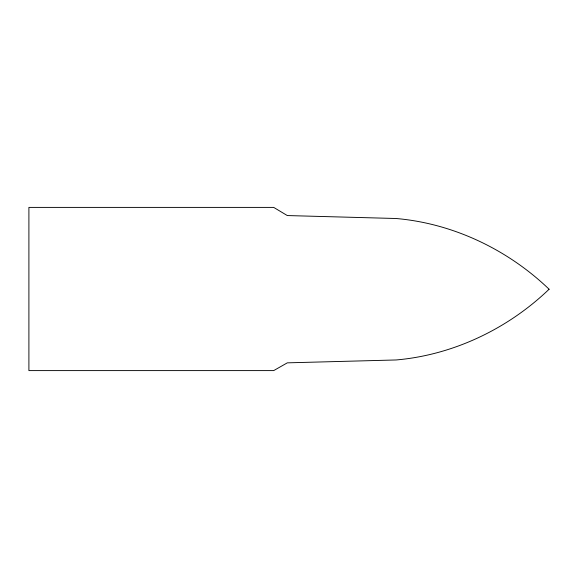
<?xml version="1.0" encoding="UTF-8"?>
<svg xmlns="http://www.w3.org/2000/svg" width="578" height="578" viewBox="0 0 578 578"><rect width="100%" height="100%" fill="white"/><g stroke="black" fill="none" stroke-linecap="round" stroke-linejoin="round"><path stroke-width="0.87" d="M549.1 289.231C507.867 328.824 453.181 355.015 396.103 359.964L287.302 362.847L273.697 370.599L28.9 370.599L28.9 207.401L273.697 207.401L287.302 215.558L396.103 218.506C453.181 223.448 507.867 249.638 549.1 289.231"/></g></svg>
